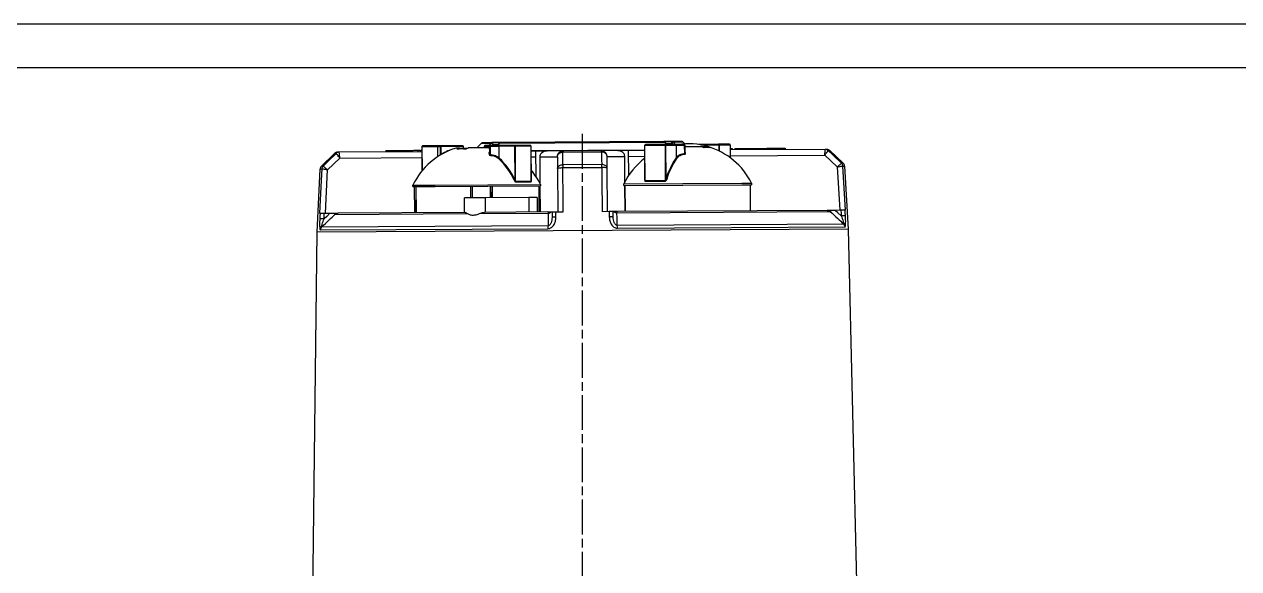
# Model space of a CAD drawing. Header units: millimetres. Extents: x 5231 to 7653, y 7068 to 7959.
# Drawn here: x 6658.8 to 7077.1, y 7772 to 7959.5 of the extents above; entities that cross this region are included whole.
import ezdxf

# ---------------------------------------------------------------- set-up
doc = ezdxf.new("R2010")
doc.units = ezdxf.units.MM
doc.linetypes.add('AM_ISO08W050', pattern=[18, 12, -1.5, 3, -1.5])
doc.linetypes.add('PHANTOM2', pattern=[31.75, 15.875, -3.175, 3.175, -3.175, 3.175, -3.175])
doc.layers.add('AM_7', color=4, linetype='AM_ISO08W050', lineweight=25)
doc.layers.add('SD', color=7, linetype='PHANTOM2', lineweight=13)

msp = doc.modelspace()

# ---------------------------------------------------------------- linework, layer by layer
at = {"color": 7, "linetype": 'Continuous', "lineweight": 25}
for p, q in [((6822.602, 7918.579), (6879.349, 7918.903)), ((6879.059, 7919.048), (6822.89, 7918.727)), ((6879.858, 7919.053), (6879.059, 7919.048)), ((6879.349, 7918.903), (6880.096, 7918.054)), ((6879.435, 7918.88), (6880.161, 7918.054)), ((6879.574, 7919.006), (6879.673, 7919.035)), ((6879.819, 7919.053), (6879.694, 7919.035)), ((6882.059, 7919.065), (6879.819, 7919.053)), ((6885.267, 7919.084), (6882.059, 7919.065)), ((6882.38, 7918.921), (6885.621, 7918.939)), ((6883.126, 7918.071), (6882.38, 7918.921)), ((6885.621, 7918.939), (6886.277, 7918.291)), ((6761.145, 7910.639), (6765.676, 7914.989)), ((6765.676, 7914.989), (6766.254, 7914.992)), ((6766.254, 7914.992), (6766.257, 7914.99)), ((6767.277, 7915.41), (6766.706, 7915.407)), ((6795.831, 7915.573), (6767.277, 7915.41)), ((6767.28, 7915.403), (6767.277, 7915.41)), ((6783.299, 7916.001), (6785.916, 7916.016)), ((6783.299, 7916.001), (6783.302, 7915.501)), ((6785.278, 7916.013), (6785.281, 7915.513)), ((6794.405, 7916.065), (6795.171, 7916.069)), ((6794.405, 7916.065), (6794.408, 7915.565)), ((6795.171, 7916.069), (6795.174, 7915.569)), ((6795.346, 7916.07), (6795.828, 7916.073)), ((6795.868, 7909.083), (6795.821, 7917.373)), ((6795.891, 7917.373), (6795.821, 7917.373)), ((6795.891, 7917.373), (6801.195, 7917.404)), ((6795.938, 7909.166), (6795.891, 7917.373)), ((6801.324, 7917.604), (6796.02, 7917.574)), ((6801.195, 7917.404), (6802.188, 7917.409)), ((6801.215, 7913.86), (6801.195, 7917.404)), ((6802.386, 7917.61), (6801.324, 7917.604)), ((6801.753, 7917.607), (6801.753, 7917.644)), ((6802.397, 7917.41), (6802.188, 7917.409)), ((6802.204, 7914.478), (6802.188, 7917.409)), ((6809.804, 7917.653), (6802.386, 7917.61)), ((6802.397, 7917.41), (6810.005, 7917.454)), ((6802.413, 7914.688), (6802.397, 7917.41)), ((6803.303, 7917.653), (6803.303, 7917.616)), ((6806.696, 7917.635), (6806.696, 7917.672)), ((6808.678, 7916.843), (6807.555, 7916.837)), ((6808.678, 7916.843), (6811.719, 7916.86)), ((6808.678, 7916.843), (6808.68, 7916.504)), ((6810.005, 7917.454), (6810.009, 7916.851)), ((6819.102, 7916.903), (6811.719, 7916.86)), ((6814.682, 7916.877), (6816.329, 7918.544)), ((6816.329, 7918.544), (6819.571, 7918.562)), ((6819.89, 7918.71), (6816.682, 7918.692)), ((6817.277, 7917.495), (6819.098, 7917.506)), ((6817.28, 7916.892), (6817.277, 7917.495)), ((6817.281, 7916.892), (6817.277, 7917.495)), ((6817.277, 7917.495), (6817.277, 7917.495)), ((6819.343, 7917.707), (6817.476, 7917.696)), ((6819.571, 7918.562), (6818.834, 7917.704)), ((6819.111, 7915.22), (6819.098, 7917.506)), ((6819.098, 7917.506), (6819.145, 7917.506)), ((6819.412, 7917.508), (6819.145, 7917.506)), ((6819.145, 7917.506), (6819.161, 7914.783)), ((6819.161, 7914.783), (6819.155, 7915.22)), ((6819.343, 7917.707), (6819.297, 7917.707)), ((6822.517, 7917.725), (6819.343, 7917.707)), ((6819.412, 7917.508), (6822.388, 7917.525)), ((6819.43, 7914.483), (6819.412, 7917.508)), ((6819.711, 7917.709), (6820.143, 7918.212)), ((6822.13, 7918.723), (6819.89, 7918.71)), ((6820.143, 7918.212), (6822.231, 7918.224)), ((6820.417, 7917.713), (6820.417, 7917.751)), ((6821.799, 7917.721), (6822.516, 7918.555)), ((6821.864, 7917.722), (6822.602, 7918.579)), ((6822.89, 7918.727), (6822.121, 7918.723)), ((6822.255, 7918.707), (6822.13, 7918.723)), ((6822.168, 7917.723), (6822.168, 7917.761)), ((6822.276, 7918.707), (6822.375, 7918.679)), ((6822.388, 7917.525), (6827.693, 7917.555)), ((6822.412, 7913.345), (6822.388, 7917.525)), ((6827.821, 7917.756), (6822.517, 7917.725)), ((6824.534, 7917.774), (6824.534, 7917.737)), ((6824.959, 7917.739), (6824.959, 7917.777)), ((6825.581, 7917.743), (6825.581, 7917.78)), ((6826.608, 7917.786), (6826.608, 7917.749)), ((6826.722, 7917.749), (6826.722, 7917.787)), ((6826.801, 7917.75), (6826.801, 7917.787)), ((6826.82, 7917.787), (6826.82, 7917.75)), ((6827.947, 7917.556), (6827.693, 7917.555)), ((6827.693, 7917.555), (6827.759, 7905.842)), ((6833.082, 7917.786), (6827.821, 7917.756)), ((6827.947, 7917.556), (6833.257, 7917.587)), ((6828.017, 7905.273), (6827.947, 7917.556)), ((6827.988, 7917.794), (6827.988, 7917.757)), ((6828.582, 7917.797), (6828.583, 7917.76)), ((6833.257, 7917.587), (6833.327, 7905.303)), ((6833.283, 7917.587), (6833.257, 7917.587)), ((6833.283, 7917.587), (6833.353, 7905.402)), ((6872.549, 7916.157), (6833.292, 7915.933)), ((6835.049, 7915.797), (6833.293, 7915.787)), ((6838.95, 7915.819), (6835.049, 7915.797)), ((6835.099, 7906.951), (6835.049, 7915.797)), ((6844.431, 7915.85), (6838.95, 7915.819)), ((6844.431, 7915.85), (6844.323, 7915.847)), ((6844.325, 7915.437), (6844.353, 7915.438)), ((6844.353, 7915.438), (6857.635, 7915.514)), ((6857.552, 7915.925), (6844.431, 7915.85)), ((6863.033, 7915.957), (6857.552, 7915.925)), ((6857.66, 7915.923), (6857.552, 7915.925)), ((6857.635, 7915.514), (6857.662, 7915.513)), ((6866.934, 7915.979), (6863.033, 7915.957)), ((6872.549, 7916.011), (6866.934, 7915.979)), ((6866.983, 7907.368), (6866.934, 7915.979)), ((6872.608, 7905.756), (6872.539, 7917.811)), ((6872.603, 7917.811), (6872.539, 7917.811)), ((6872.603, 7917.811), (6879.536, 7917.851)), ((6872.673, 7905.528), (6872.603, 7917.811)), ((6879.607, 7918.051), (6872.738, 7918.012)), ((6879.778, 7917.852), (6879.536, 7917.851)), ((6879.536, 7917.851), (6879.607, 7905.567)), ((6883.304, 7918.072), (6879.607, 7918.051)), ((6879.724, 7918.552), (6881.811, 7918.564)), ((6879.778, 7917.852), (6883.474, 7917.873)), ((6879.845, 7906.14), (6879.778, 7917.852)), ((6881.811, 7918.564), (6882.249, 7918.066)), ((6886.159, 7918.089), (6883.304, 7918.072)), ((6883.474, 7917.873), (6886.151, 7917.889)), ((6883.498, 7913.693), (6883.474, 7917.873)), ((6886.36, 7917.89), (6886.151, 7917.889)), ((6886.151, 7917.889), (6886.168, 7914.864)), ((6886.36, 7917.89), (6886.376, 7915.122)), ((6894.258, 7917.335), (6886.363, 7917.29)), ((6891.887, 7917.318), (6886.363, 7917.287)), ((6897.975, 7918.156), (6890.539, 7918.114)), ((6891.779, 7917.921), (6898.027, 7917.956)), ((6894.258, 7917.332), (6894.007, 7917.33)), ((6894.009, 7917.009), (6894.007, 7917.33)), ((6894.258, 7917.335), (6894.258, 7917.332)), ((6898.073, 7918.157), (6897.975, 7918.156)), ((6898.176, 7917.957), (6898.027, 7917.956)), ((6898.027, 7917.956), (6898.039, 7915.879)), ((6901.769, 7918.178), (6898.073, 7918.157)), ((6898.176, 7917.957), (6898.244, 7917.958)), ((6898.176, 7917.957), (6898.189, 7915.806)), ((6898.244, 7917.958), (6901.94, 7917.979)), ((6898.256, 7915.773), (6898.244, 7917.958)), ((6901.94, 7917.979), (6901.966, 7913.508)), ((6901.971, 7917.979), (6901.94, 7917.979)), ((6901.971, 7917.979), (6901.996, 7913.485)), ((6934.706, 7916.366), (6901.981, 7916.179)), ((6902.596, 7916.683), (6902.599, 7916.183)), ((6903.556, 7916.688), (6906.89, 7916.707)), ((6903.556, 7916.688), (6903.559, 7916.188)), ((6906.89, 7916.707), (6909.522, 7916.722)), ((6906.89, 7916.707), (6906.893, 7916.207)), ((6909.522, 7916.722), (6914.605, 7916.751)), ((6909.522, 7916.722), (6909.525, 7916.222)), ((6914.605, 7916.751), (6915.578, 7916.757)), ((6914.605, 7916.751), (6914.608, 7916.251)), ((6915.578, 7916.757), (6916.189, 7916.76)), ((6915.578, 7916.757), (6915.581, 7916.257)), ((6916.189, 7916.76), (6916.192, 7916.26)), ((6917.802, 7916.769), (6920.867, 7916.787)), ((6917.802, 7916.769), (6917.804, 7916.269)), ((6920.867, 7916.787), (6920.87, 7916.287)), ((6934.706, 7916.366), (6934.703, 7916.359)), ((6935.277, 7916.369), (6934.706, 7916.366)), ((6935.731, 7915.958), (6935.734, 7915.96)), ((6935.734, 7915.96), (6936.312, 7915.963)), ((6936.312, 7915.963), (6940.893, 7911.665)), ((6761.696, 7910.642), (6761.145, 7910.639)), ((6761.701, 7910.638), (6761.696, 7910.642)), ((6763.218, 7909.337), (6767.489, 7913.411)), ((6767.489, 7913.411), (6795.842, 7913.573)), ((6833.305, 7913.787), (6835.06, 7913.797)), ((6836.375, 7913.804), (6842.442, 7913.839)), ((6836.375, 7913.804), (6836.427, 7904.7)), ((6842.442, 7913.839), (6842.465, 7909.79)), ((6844.356, 7911.114), (6844.309, 7911.112)), ((6857.682, 7911.19), (6844.356, 7911.114)), ((6857.728, 7911.189), (6857.682, 7911.19)), ((6859.564, 7913.937), (6865.631, 7913.971)), ((6859.587, 7909.888), (6859.564, 7913.937)), ((6865.682, 7905.166), (6865.631, 7913.971)), ((6866.946, 7913.979), (6872.561, 7914.011)), ((6901.992, 7914.179), (6934.517, 7914.365)), ((6934.517, 7914.365), (6938.835, 7910.34)), ((6940.341, 7911.662), (6940.336, 7911.658)), ((6940.893, 7911.665), (6940.341, 7911.662)), ((6940.807, 7910.655), (6940.809, 7910.655)), ((6941.699, 7895.405), (6940.807, 7910.655)), ((6940.809, 7910.655), (6941.364, 7910.658)), ((6941.364, 7910.658), (6942.627, 7888.937)), ((6759.67, 7887.892), (6760.685, 7909.627)), ((6760.685, 7909.627), (6761.239, 7909.63)), ((6761.239, 7909.63), (6761.241, 7909.629)), ((6762.515, 7894.382), (6763.218, 7909.337)), ((6842.465, 7909.79), (6842.551, 7894.839)), ((6844.315, 7910.104), (6844.327, 7910.104)), ((6844.327, 7910.104), (6857.722, 7910.181)), ((6857.722, 7910.181), (6857.734, 7910.181)), ((6859.672, 7894.937), (6859.587, 7909.888)), ((6938.835, 7910.34), (6939.708, 7895.394)), ((6792.628, 7904.054), (6800.34, 7904.098)), ((6792.631, 7903.554), (6792.628, 7904.054)), ((6792.631, 7903.554), (6800.343, 7903.598)), ((6793.284, 7894.558), (6793.233, 7903.558)), ((6793.824, 7894.561), (6793.772, 7903.561)), ((6793.865, 7894.561), (6793.813, 7903.561)), ((6793.881, 7894.561), (6793.83, 7903.561)), ((6800.34, 7904.098), (6836.627, 7904.306)), ((6800.343, 7903.598), (6836.63, 7903.806)), ((6812.515, 7903.668), (6812.538, 7899.668)), ((6813.064, 7903.671), (6813.087, 7899.671)), ((6819.272, 7903.707), (6819.295, 7899.707)), ((6819.443, 7903.707), (6819.465, 7899.708)), ((6820.09, 7899.711), (6820.067, 7903.711)), ((6833.327, 7905.303), (6828.017, 7905.273)), ((6828.033, 7905.177), (6833.349, 7905.208)), ((6836.026, 7903.802), (6836.077, 7894.802)), ((6836.028, 7903.802), (6836.08, 7894.802)), ((6836.432, 7903.805), (6836.483, 7894.805)), ((6836.627, 7904.306), (6836.63, 7903.806)), ((6865.331, 7904.47), (6905.988, 7904.702)), ((6865.334, 7903.97), (6865.331, 7904.47)), ((6865.334, 7903.97), (6905.99, 7904.202)), ((6865.74, 7894.972), (6865.688, 7903.972)), ((6865.885, 7894.973), (6865.834, 7903.972)), ((6872.588, 7905.998), (6872.607, 7906.002)), ((6872.657, 7905.432), (6879.598, 7905.472)), ((6879.607, 7905.567), (6872.673, 7905.528)), ((6905.988, 7904.702), (6909.33, 7904.721)), ((6905.99, 7904.202), (6909.333, 7904.221)), ((6908.833, 7904.218), (6908.885, 7895.218)), ((6909.33, 7904.721), (6909.333, 7904.221)), ((6817.553, 7899.697), (6810.45, 7899.656)), ((6810.478, 7894.656), (6810.45, 7899.656)), ((6832.541, 7899.782), (6817.553, 7899.697)), ((6817.553, 7899.697), (6817.582, 7894.697)), ((6835.438, 7899.799), (6832.541, 7899.782)), ((6832.541, 7899.782), (6832.57, 7894.782)), ((6835.438, 7899.799), (6835.466, 7894.799)), ((6760.524, 7894.371), (6760.662, 7894.372)), ((6762.151, 7894.38), (6764.095, 7894.391)), ((6765.808, 7893.989), (6811.487, 7894.25)), ((6810.684, 7894.657), (6766.877, 7894.407)), ((6815.607, 7894.274), (6839.267, 7894.409)), ((6839.138, 7894.82), (6817.347, 7894.695)), ((6840.612, 7894.828), (6840.59, 7892.977)), ((6841.96, 7894.836), (6844.404, 7894.85)), ((6860.263, 7894.94), (6857.819, 7894.926)), ((6861.654, 7893.097), (6861.611, 7894.948)), ((6862.961, 7894.544), (6936.419, 7894.963)), ((6935.346, 7895.369), (6863.085, 7894.957)), ((6940.072, 7895.396), (6938.128, 7895.385)), ((6941.561, 7895.405), (6941.699, 7895.405)), ((6839.21, 7890.084), (6761.233, 7889.639)), ((6941.044, 7890.666), (6863.067, 7890.221)), ((6863.134, 7889.211), (6941.51, 7889.659)), ((6758.149, 7758.355), (6759.67, 7887.892)), ((6942.627, 7888.937), (6759.67, 7887.892)), ((6760.779, 7888.627), (6839.155, 7889.075)), ((6942.627, 7888.937), (6945.627, 7759.426))]:
    msp.add_line(p, q, dxfattribs=at)
at = {"color": 7, "linetype": 'Continuous', "lineweight": 25, "flags": 128}
for points in [[(6881.811, 7918.564), (6881.816, 7918.661), (6881.829, 7918.755), (6881.852, 7918.842), (6881.883, 7918.918), (6881.92, 7918.98), (6881.963, 7919.027), (6882.01, 7919.055), (6882.059, 7919.065)], [(6766.257, 7914.99), (6763.363, 7912.232), (6761.696, 7910.642)], [(6795.891, 7917.373), (6795.893, 7917.412), (6795.9, 7917.45), (6795.912, 7917.484), (6795.928, 7917.515), (6795.948, 7917.54), (6795.97, 7917.558), (6795.994, 7917.57), (6796.02, 7917.574)], [(6801.195, 7917.404), (6801.197, 7917.443), (6801.205, 7917.48), (6801.216, 7917.515), (6801.232, 7917.545), (6801.252, 7917.57), (6801.274, 7917.589), (6801.299, 7917.6), (6801.324, 7917.604)], [(6802.413, 7914.688), (6802.434, 7914.651), (6802.451, 7914.622)], [(6819.412, 7917.508), (6819.411, 7917.547), (6819.407, 7917.584), (6819.4, 7917.619), (6819.392, 7917.649), (6819.381, 7917.674), (6819.369, 7917.692), (6819.356, 7917.703), (6819.343, 7917.707)], [(6819.89, 7918.71), (6819.939, 7918.701), (6819.986, 7918.673), (6820.03, 7918.627), (6820.068, 7918.565), (6820.099, 7918.489), (6820.123, 7918.403), (6820.138, 7918.309), (6820.143, 7918.212)], [(6822.517, 7917.725), (6822.492, 7917.721), (6822.467, 7917.71), (6822.445, 7917.691), (6822.426, 7917.666), (6822.41, 7917.636), (6822.398, 7917.601), (6822.391, 7917.564), (6822.388, 7917.525)], [(6827.821, 7917.756), (6827.796, 7917.752), (6827.772, 7917.74), (6827.749, 7917.721), (6827.73, 7917.696), (6827.714, 7917.666), (6827.702, 7917.631), (6827.695, 7917.594), (6827.693, 7917.555)], [(6827.821, 7917.756), (6827.846, 7917.752), (6827.869, 7917.741), (6827.891, 7917.722), (6827.91, 7917.697), (6827.925, 7917.667), (6827.937, 7917.633), (6827.944, 7917.595), (6827.947, 7917.556)], [(6844.356, 7911.114), (6844.337, 7913.863), (6844.325, 7915.437)], [(6857.662, 7915.513), (6857.674, 7912.765), (6857.682, 7911.19)], [(6879.536, 7917.851), (6879.538, 7917.89), (6879.541, 7917.927), (6879.548, 7917.962), (6879.557, 7917.992), (6879.567, 7918.017), (6879.58, 7918.036), (6879.593, 7918.047), (6879.607, 7918.051)], [(6940.341, 7911.662), (6937.415, 7914.389), (6935.731, 7915.958)], [(6761.241, 7909.629), (6761.054, 7905.634), (6760.524, 7894.371)], [(6844.404, 7894.85), (6844.38, 7898.844), (6844.315, 7910.104)], [(6857.734, 7910.181), (6857.756, 7906.187), (6857.819, 7894.926)], [(6760.662, 7894.372), (6760.615, 7893.327), (6760.578, 7892.506)], [(6764.095, 7894.391), (6762.958, 7893.311), (6762.065, 7892.462)], [(6762.065, 7892.462), (6762.113, 7893.536), (6762.151, 7894.38)], [(6839.267, 7894.409), (6839.235, 7891.987), (6839.21, 7890.084)], [(6841.939, 7893.037), (6841.951, 7894.044), (6841.96, 7894.836)], [(6860.263, 7894.94), (6860.286, 7893.933), (6860.305, 7893.142)], [(6863.067, 7890.221), (6863.007, 7892.642), (6862.961, 7894.544)], [(6940.18, 7893.479), (6939.031, 7894.546), (6938.128, 7895.385)], [(6940.072, 7895.396), (6940.133, 7894.323), (6940.18, 7893.479)], [(6941.666, 7893.54), (6941.608, 7894.584), (6941.561, 7895.405)]]:
    msp.add_lwpolyline(points, dxfattribs=at)
at = {"color": 7, "linetype": 'Continuous', "lineweight": 25}
for centre, radius, start, end in [((6879.061, 7918.548), 0.5, 41.32952, 90.32718), ((6879.052, 7918.671), 0.377, 37.98999, 89.00587), ((6879.37, 7918.81), 0.0957, 47.23861, 102.79805), ((6882.549, 7918.021), 0.916, 100.6212, 143.61032), ((6882.057, 7918.632), 0.433, 41.77202, 89.76491), ((6885.27, 7918.584), 0.5, 45.32718, 90.32718), ((6766.715, 7913.907), 1.5, 90.32718, 133.82718), ((6767.286, 7913.925), 1.485, 90.35808, 134.06477), ((6767.292, 7913.898), 1.505, 90.47832, 133.48019), ((6814.689, 7893.398), 24.5, 106.92873, 154.21827), ((6796.021, 7917.374), 0.2, 90.32718, 180.32718), ((6802.388, 7917.41), 0.2, 90.32718, 180.32718), ((6801.37, 7917.454), 1.029, 357.54788, 8.71853), ((6813.692, 7905.631), 12.282, 114.0945, 118.44774), ((6809.438, 7903.114), 13.411, 83.81586, 96.8385), ((6809.805, 7917.453), 0.2, 0.32718, 90.32718), ((6816.734, 7905.648), 12.282, 114.0945, 118.44774), ((6816.685, 7918.192), 0.5, 90.32718, 135.32718), ((6817.477, 7917.496), 0.2, 90.32718, 180.32718), ((6817.477, 7917.497), 0.2, 90.36165, 180.36161), ((6818.958, 7914.811), 0.205, 261.33833, 352.15461), ((6819.298, 7917.507), 0.2, 90.32718, 180.32718), ((6819.344, 7917.508), 0.199, 90.49521, 180.49423), ((6819.897, 7918.277), 0.433, 90.88945, 138.88234), ((6819.412, 7917.66), 0.916, 37.04404, 80.03316), ((6822.893, 7918.227), 0.5, 90.32718, 139.32484), ((6822.581, 7918.486), 0.0956, 77.85115, 133.45609), ((6822.901, 7918.351), 0.377, 91.64849, 142.66437), ((6833.083, 7917.586), 0.2, 0.32718, 90.32718), ((6833.069, 7917.598), 0.188, 356.62792, 86.0743), ((6847.064, 7915.658), 2.747, 176.05048, 184.60388), ((6845.186, 7915.494), 0.835, 154.72579, 183.84799), ((6856.802, 7915.56), 0.835, 356.80637, 25.92857), ((6854.921, 7915.703), 2.747, 356.05048, 4.60388), ((6872.739, 7917.812), 0.2, 90.32718, 180.32718), ((6872.778, 7917.839), 0.178, 103.10749, 188.99798), ((6879.592, 7917.865), 0.187, 356.01408, 85.23938), ((6883.288, 7917.886), 0.187, 356.01408, 85.23938), ((6887.392, 7893.817), 24.5, 73.72563, 98.03372), ((6887.29, 7917.945), 1.14, 172.76126, 182.8361), ((6886.16, 7917.889), 0.2, 0.32718, 90.32718), ((6883.438, 7914.76), 2.732, 358.59899, 2.17538), ((6886.543, 7915.171), 0.178, 201.64007, 280.00071), ((6886.078, 7899.749), 18.504, 68.08227, 71.70273), ((6894.082, 7910.47), 6.539, 80.99966, 99.6547), ((6888.198, 7899.762), 18.504, 68.08227, 71.70273), ((6887.392, 7893.813), 24.5, 26.43609, 73.72563), ((6897.976, 7917.956), 0.2, 0.32718, 90.32718), ((6897.792, 7918.002), 0.24, 349.0772, 40.03751), ((6898.057, 7917.971), 0.187, 356.01408, 85.23938), ((6901.771, 7917.978), 0.2, 0.32718, 90.32718), ((6901.754, 7917.992), 0.187, 356.01408, 85.23938), ((6934.708, 7914.854), 1.505, 47.17417, 90.17604), ((6934.714, 7914.881), 1.485, 46.58958, 90.29628), ((6935.285, 7914.869), 1.5, 46.82718, 90.32718), ((6762.183, 7909.557), 1.5, 133.82718, 177.32718), ((6762.742, 7909.561), 1.504, 134.04495, 177.37708), ((6762.749, 7909.551), 1.51, 133.94093, 177.01878), ((6819.804, 7914.46), 0.375, 176.50967, 203.18439), ((6822.126, 7913.488), 0.32, 287.18582, 333.3973), ((6806.637, 7896.464), 22.855, 23.94804, 47.01247), ((6806.702, 7896.49), 23.041, 23.94804, 47.01247), ((6859.054, 7910.692), 14.751, 178.36918, 182.28518), ((6858.787, 7910.198), 14.46, 176.36806, 180.3714), ((6843.262, 7910.109), 14.46, 0.28296, 4.2863), ((6842.989, 7910.601), 14.751, 358.36918, 2.28518), ((6887.392, 7893.813), 24.5, 127.24374, 154.21827), ((6903.713, 7899.256), 24.841, 144.46457, 163.91103), ((6903.749, 7899.213), 24.64, 144.46457, 163.91103), ((6883.745, 7913.797), 0.268, 202.73345, 259.87754), ((6939.301, 7910.559), 1.51, 3.63557, 46.71343), ((6939.308, 7910.569), 1.504, 3.27728, 46.60941), ((6939.866, 7910.571), 1.5, 3.32718, 46.82718), ((6814.689, 7893.398), 24.5, 26.43609, 40.46036), ((6827.438, 7906.263), 0.529, 279.41232, 307.36652), ((6828.317, 7905.273), 0.3, 180.05321, 198.60563), ((6833.551, 7905.304), 0.224, 180.18134, 205.42154), ((6872.396, 7905.525), 0.277, 340.40507, 0.58723), ((6879.101, 7905.563), 0.505, 349.66395, 0.55881), ((6880.102, 7906.422), 0.382, 227.60455, 265.76367), ((6774.548, 7903.058), 12.595, 223.43604, 226.06002), ((6839.198, 7896.094), 1.687, 272.33447, 311.2903), ((6863.01, 7896.23), 1.687, 229.36406, 268.31989), ((6927.577, 7903.932), 12.595, 314.59434, 317.21831), ((6760.498, 7864.57), 27.936, 86.78569, 89.83688), ((6762.285, 7888.559), 1.508, 134.24497, 177.42242), ((6847.369, 7889.132), 8.214, 173.33852, 180.39767), ((6841.549, 7886.601), 6.447, 86.53889, 98.55807), ((6860.768, 7886.711), 6.447, 82.09629, 94.11547), ((6854.919, 7889.175), 8.214, 0.25669, 7.31584), ((6942.065, 7865.607), 27.936, 90.81748, 93.86866), ((6940.004, 7889.574), 1.508, 3.23194, 46.40939)]:
    msp.add_arc(centre, radius, start, end, dxfattribs=at)
for points, knots in [([(6879.379, 7918.761), (6879.402, 7918.802), (6879.45, 7918.889), (6879.553, 7918.976), (6879.678, 7919.039), (6879.767, 7919.047), (6879.819, 7919.053)], [0, 0, 0, 0, 0.2335598, 0.4987543, 0.7053199, 1, 1, 1, 1]), ([(6879.819, 7919.053), (6879.757, 7919.048), (6879.653, 7919.04), (6879.56, 7918.995), (6879.521, 7918.976)], [0, 0, 0, 0, 0.5915315, 1, 1, 1, 1]), ([(6879.819, 7919.053), (6879.772, 7919.05), (6879.673, 7919.044), (6879.581, 7919.006), (6879.534, 7918.987)], [0, 0, 0, 0, 0.48314, 1, 1, 1, 1]), ([(6767.489, 7913.411), (6767.487, 7913.414), (6767.336, 7913.607), (6767.034, 7913.995), (6766.646, 7914.492), (6766.373, 7914.841), (6766.275, 7914.967), (6766.259, 7914.987), (6766.257, 7914.99)], [0, 0, 0, 0, 0.003259, 0.2475358, 0.4923987, 0.7330982, 0.9608921, 1, 1, 1, 1]), ([(6767.489, 7913.411), (6767.489, 7913.414), (6767.463, 7913.658), (6767.412, 7914.148), (6767.346, 7914.775), (6767.3, 7915.215), (6767.283, 7915.373), (6767.28, 7915.4), (6767.28, 7915.403)], [0, 0, 0, 0, 0.003259, 0.2475358, 0.4923987, 0.7330982, 0.9608921, 1, 1, 1, 1]), ([(6785.278, 7916.013), (6786.986, 7916.022), (6789.141, 7916.035), (6791.737, 7916.049), (6793.077, 7916.057), (6793.962, 7916.062), (6794.405, 7916.065)], [0, 0, 0, 0, 0.5600481, 0.7067506, 0.8534517, 1, 1, 1, 1]), ([(6802.338, 7917.61), (6802.282, 7917.61), (6802.179, 7917.609), (6802.004, 7917.608), (6801.917, 7917.608), (6801.874, 7917.607)], [0, 0, 0, 0, 0.3828434, 0.6918947, 1, 1, 1, 1]), ([(6805.517, 7916.106), (6805.435, 7916.084), (6804.621, 7915.858), (6803.521, 7915.318), (6802.587, 7914.787), (6802.413, 7914.688)], [0, 0, 0, 0, 0.083845, 0.8293781, 1, 1, 1, 1]), ([(6819.109, 7915.726), (6819.034, 7915.64), (6818.799, 7915.366), (6818.875, 7914.917), (6818.927, 7914.609)], [0, 0, 0, 0, 0.3145879, 1, 1, 1, 1]), ([(6819.43, 7914.483), (6819.412, 7914.485), (6819.372, 7914.491), (6819.304, 7914.531), (6819.237, 7914.595), (6819.181, 7914.685), (6819.168, 7914.749), (6819.161, 7914.783)], [0, 0, 0, 0, 0.1132161, 0.2576182, 0.4754186, 0.7185181, 1, 1, 1, 1]), ([(6822.416, 7918.661), (6822.368, 7918.68), (6822.275, 7918.716), (6822.177, 7918.721), (6822.13, 7918.723)], [0, 0, 0, 0, 0.51686, 1, 1, 1, 1]), ([(6822.13, 7918.723), (6822.182, 7918.719), (6822.271, 7918.711), (6822.397, 7918.649), (6822.501, 7918.564), (6822.55, 7918.477), (6822.573, 7918.437)], [0, 0, 0, 0, 0.2946467, 0.5012456, 0.7664226, 1, 1, 1, 1]), ([(6822.534, 7918.572), (6822.5, 7918.6), (6822.434, 7918.655), (6822.294, 7918.71), (6822.191, 7918.718), (6822.13, 7918.723)], [0, 0, 0, 0, 0.2975015, 0.5844033, 1, 1, 1, 1]), ([(6838.95, 7915.819), (6838.863, 7915.816), (6838.428, 7915.803), (6837.718, 7915.618), (6837.127, 7915.241), (6836.749, 7914.86), (6836.489, 7914.481), (6836.378, 7914.059), (6836.375, 7913.832), (6836.375, 7913.804)], [0, 0, 0, 0, 0.0721908, 0.3632164, 0.5989745, 0.6461523, 0.8108603, 0.976551, 1, 1, 1, 1]), ([(6842.442, 7913.839), (6842.442, 7913.842), (6842.442, 7913.995), (6842.483, 7914.37), (6842.709, 7914.919), (6843.138, 7915.408), (6843.69, 7915.75), (6844.111, 7915.814), (6844.323, 7915.847)], [0, 0, 0, 0, 0.0031973, 0.151991, 0.37218, 0.5820421, 0.7892833, 1, 1, 1, 1]), ([(6842.442, 7913.839), (6842.442, 7913.842), (6842.442, 7913.963), (6842.484, 7914.261), (6842.71, 7914.698), (6843.14, 7915.087), (6843.692, 7915.359), (6844.113, 7915.411), (6844.325, 7915.437)], [0, 0, 0, 0, 0.00319735, 0.15199097, 0.37217998, 0.58204207, 0.78928329, 1, 1, 1, 1]), ([(6859.564, 7913.937), (6859.564, 7913.94), (6859.563, 7914.093), (6859.516, 7914.467), (6859.285, 7915.014), (6858.85, 7915.498), (6858.294, 7915.833), (6857.873, 7915.893), (6857.66, 7915.923)], [0, 0, 0, 0, 0.0031973, 0.151991, 0.37218, 0.5820421, 0.7892833, 1, 1, 1, 1]), ([(6859.564, 7913.937), (6859.564, 7913.939), (6859.563, 7914.061), (6859.517, 7914.358), (6859.286, 7914.793), (6858.852, 7915.177), (6858.296, 7915.442), (6857.875, 7915.49), (6857.662, 7915.513)], [0, 0, 0, 0, 0.00319735, 0.15199097, 0.37217998, 0.58204207, 0.78928329, 1, 1, 1, 1]), ([(6865.631, 7913.971), (6865.63, 7914.007), (6865.625, 7914.214), (6865.526, 7914.592), (6865.201, 7915.108), (6864.61, 7915.599), (6864.016, 7915.827), (6863.466, 7915.938), (6863.227, 7915.948), (6863.033, 7915.957)], [0, 0, 0, 0, 0.0294838, 0.1725656, 0.3188551, 0.5314736, 0.801826, 0.8385045, 1, 1, 1, 1]), ([(6886.168, 7914.864), (6886.095, 7914.861), (6885.69, 7914.842), (6884.968, 7914.692), (6884.086, 7914.293), (6883.707, 7913.906), (6883.498, 7913.693)], [0, 0, 0, 0, 0.0646751, 0.35722896, 0.6459454, 1, 1, 1, 1]), ([(6883.698, 7913.533), (6883.891, 7913.744), (6884.239, 7914.126), (6885.055, 7914.522), (6885.726, 7914.672), (6886.102, 7914.69), (6886.169, 7914.693)], [0, 0, 0, 0, 0.3569261, 0.6455881, 0.9359573, 1, 1, 1, 1]), ([(6886.375, 7915.121), (6886.375, 7915.119), (6886.378, 7915.089), (6886.365, 7915.034), (6886.333, 7914.965), (6886.287, 7914.912), (6886.246, 7914.885), (6886.207, 7914.869), (6886.186, 7914.866), (6886.168, 7914.864)], [0, 0, 0, 0, 0.0213566, 0.28349, 0.5078854, 0.6926972, 0.8520725, 0.8758684, 1, 1, 1, 1]), ([(6886.169, 7914.693), (6886.21, 7914.697), (6886.291, 7914.704), (6886.401, 7914.74), (6886.494, 7914.792), (6886.562, 7914.862), (6886.589, 7914.933), (6886.578, 7914.978), (6886.574, 7914.995)], [0, 0, 0, 0, 0.1540842, 0.3077863, 0.4712038, 0.6571656, 0.8674974, 1, 1, 1, 1]), ([(6886.574, 7914.995), (6886.546, 7915.099), (6886.508, 7915.236), (6886.401, 7915.337), (6886.374, 7915.362)], [0, 0, 0, 0, 0.7509402, 1, 1, 1, 1]), ([(6886.376, 7915.122), (6886.376, 7915.121), (6886.375, 7915.117), (6886.377, 7915.111), (6886.38, 7915.105)], [0, 0, 0, 0, 0.0092669, 1, 1, 1, 1]), ([(6901.978, 7916.679), (6902.163, 7916.68), (6902.574, 7916.682), (6902.588, 7916.682), (6902.596, 7916.683)], [0, 0, 0, 0, 0.4500841, 1, 1, 1, 1]), ([(6916.189, 7916.76), (6916.365, 7916.761), (6916.585, 7916.762), (6917.01, 7916.765), (6917.37, 7916.767), (6917.661, 7916.769), (6917.857, 7916.77)], [0, 0, 0, 0, 0.5004629, 0.6280323, 0.7495371, 1, 1, 1, 1]), ([(6934.517, 7914.365), (6934.517, 7914.368), (6934.53, 7914.5), (6934.563, 7914.856), (6934.613, 7915.393), (6934.66, 7915.894), (6934.693, 7916.248), (6934.7, 7916.322), (6934.703, 7916.359)], [0, 0, 0, 0, 0.0032553, 0.1340038, 0.359171, 0.5735792, 0.7849237, 1, 1, 1, 1]), ([(6934.517, 7914.365), (6934.519, 7914.367), (6934.599, 7914.473), (6934.816, 7914.757), (6935.143, 7915.186), (6935.448, 7915.586), (6935.664, 7915.87), (6935.708, 7915.928), (6935.731, 7915.958)], [0, 0, 0, 0, 0.0032553, 0.1340038, 0.359171, 0.5735793, 0.7849237, 1, 1, 1, 1]), ([(6763.218, 7909.337), (6763.215, 7909.339), (6763.029, 7909.499), (6762.654, 7909.821), (6762.178, 7910.229), (6761.822, 7910.535), (6761.742, 7910.603), (6761.701, 7910.638)], [0, 0, 0, 0, 0.0033242, 0.2530387, 0.5034573, 0.7495242, 1, 1, 1, 1]), ([(6818.927, 7914.609), (6818.941, 7914.575), (6818.968, 7914.511), (6819.083, 7914.42), (6819.217, 7914.356), (6819.35, 7914.32), (6819.425, 7914.315), (6819.459, 7914.312)], [0, 0, 0, 0, 0.257956, 0.4849143, 0.7035846, 0.8642778, 1, 1, 1, 1]), ([(6822.412, 7913.345), (6822.128, 7913.555), (6821.612, 7913.937), (6820.619, 7914.325), (6819.883, 7914.466), (6819.499, 7914.48), (6819.43, 7914.483)], [0, 0, 0, 0, 0.3540546, 0.64277104, 0.9353249, 1, 1, 1, 1]), ([(6819.459, 7914.312), (6819.524, 7914.31), (6819.879, 7914.296), (6820.564, 7914.154), (6821.483, 7913.768), (6821.958, 7913.391), (6822.221, 7913.182)], [0, 0, 0, 0, 0.0640427, 0.3544119, 0.6430739, 1, 1, 1, 1]), ([(6842.465, 7909.79), (6842.465, 7909.792), (6842.465, 7909.882), (6842.502, 7910.119), (6842.711, 7910.476), (6843.131, 7910.805), (6843.678, 7911.038), (6844.098, 7911.087), (6844.309, 7911.112)], [0, 0, 0, 0, 0.003239, 0.1386685, 0.3626448, 0.5758514, 0.7860704, 1, 1, 1, 1]), ([(6859.587, 7909.888), (6859.587, 7909.89), (6859.586, 7909.98), (6859.547, 7910.217), (6859.333, 7910.571), (6858.909, 7910.895), (6858.36, 7911.122), (6857.94, 7911.166), (6857.728, 7911.189)], [0, 0, 0, 0, 0.00323902, 0.13866846, 0.36264485, 0.57585142, 0.78607035, 1, 1, 1, 1]), ([(6938.835, 7910.34), (6938.837, 7910.342), (6939.022, 7910.504), (6939.393, 7910.83), (6939.864, 7911.244), (6940.216, 7911.553), (6940.296, 7911.623), (6940.336, 7911.658)], [0, 0, 0, 0, 0.0033242, 0.2530387, 0.5034573, 0.7495242, 1, 1, 1, 1]), ([(6938.835, 7910.34), (6938.838, 7910.341), (6939.08, 7910.379), (6939.568, 7910.457), (6940.187, 7910.556), (6940.65, 7910.63), (6940.755, 7910.646), (6940.807, 7910.655)], [0, 0, 0, 0, 0.00332419, 0.25303868, 0.50345725, 0.74952421, 1, 1, 1, 1]), ([(6763.218, 7909.337), (6763.214, 7909.338), (6762.971, 7909.374), (6762.483, 7909.446), (6761.863, 7909.538), (6761.399, 7909.606), (6761.294, 7909.622), (6761.241, 7909.629)], [0, 0, 0, 0, 0.0033242, 0.2530387, 0.5034572, 0.7495242, 1, 1, 1, 1]), ([(6842.465, 7909.79), (6842.465, 7909.79), (6842.465, 7909.811), (6842.503, 7909.866), (6842.714, 7909.95), (6843.136, 7910.028), (6843.683, 7910.084), (6844.103, 7910.097), (6844.315, 7910.104)], [0, 0, 0, 0, 0.003239, 0.1386685, 0.3626448, 0.5758514, 0.7860703, 1, 1, 1, 1]), ([(6859.587, 7909.888), (6859.587, 7909.888), (6859.587, 7909.909), (6859.548, 7909.964), (6859.336, 7910.045), (6858.914, 7910.118), (6858.366, 7910.168), (6857.946, 7910.176), (6857.734, 7910.181)], [0, 0, 0, 0, 0.00323902, 0.13866847, 0.36264485, 0.57585141, 0.78607034, 1, 1, 1, 1]), ([(6827.525, 7905.741), (6827.584, 7905.626), (6827.673, 7905.452), (6827.831, 7905.276), (6827.932, 7905.204), (6827.991, 7905.18), (6828.023, 7905.178), (6828.033, 7905.177)], [0, 0, 0, 0, 0.4935098, 0.7465115, 0.851032, 0.9564885, 1, 1, 1, 1]), ([(6828.017, 7905.273), (6828.012, 7905.273), (6828.002, 7905.275), (6827.984, 7905.286), (6827.959, 7905.31), (6827.911, 7905.38), (6827.832, 7905.561), (6827.789, 7905.728), (6827.759, 7905.842)], [0, 0, 0, 0, 0.0275852, 0.0617297, 0.104186, 0.1954073, 0.4521438, 1, 1, 1, 1]), ([(6833.351, 7905.396), (6833.351, 7905.381), (6833.352, 7905.35), (6833.346, 7905.32), (6833.336, 7905.305), (6833.33, 7905.304), (6833.327, 7905.303)], [0, 0, 0, 0, 0.3619741, 0.742489, 0.848162, 1, 1, 1, 1]), ([(6833.349, 7905.208), (6833.359, 7905.21), (6833.382, 7905.215), (6833.401, 7905.262), (6833.401, 7905.365), (6833.371, 7905.467), (6833.352, 7905.533)], [0, 0, 0, 0, 0.1311596, 0.2931371, 0.5475981, 1, 1, 1, 1]), ([(6872.588, 7905.998), (6872.559, 7905.883), (6872.516, 7905.708), (6872.538, 7905.531), (6872.581, 7905.459), (6872.62, 7905.435), (6872.649, 7905.433), (6872.657, 7905.432)], [0, 0, 0, 0, 0.4935098, 0.7465115, 0.851032, 0.9564885, 1, 1, 1, 1]), ([(6872.673, 7905.528), (6872.669, 7905.528), (6872.659, 7905.53), (6872.646, 7905.541), (6872.631, 7905.565), (6872.611, 7905.635), (6872.61, 7905.705), (6872.608, 7905.756)], [0, 0, 0, 0, 0.0615117, 0.1376502, 0.2323229, 0.4357358, 1, 1, 1, 1]), ([(6879.598, 7905.472), (6879.621, 7905.474), (6879.67, 7905.48), (6879.758, 7905.526), (6879.874, 7905.633), (6879.992, 7905.813), (6880.046, 7905.963), (6880.074, 7906.041)], [0, 0, 0, 0, 0.0853698, 0.1907986, 0.3564235, 0.6664713, 1, 1, 1, 1]), ([(6879.845, 7906.14), (6879.831, 7906.062), (6879.805, 7905.915), (6879.748, 7905.738), (6879.691, 7905.627), (6879.651, 7905.584), (6879.625, 7905.57), (6879.613, 7905.568), (6879.607, 7905.567)], [0, 0, 0, 0, 0.37338007, 0.70421568, 0.86098709, 0.94389358, 0.96691758, 1, 1, 1, 1]), ([(6760.524, 7894.371), (6760.531, 7894.371), (6760.542, 7894.371), (6760.589, 7894.371), (6760.606, 7894.371)], [0, 0, 0, 0, 0.6448571, 1, 1, 1, 1]), ([(6760.662, 7894.372), (6760.698, 7894.372), (6760.744, 7894.372), (6760.932, 7894.373), (6761.189, 7894.375), (6761.64, 7894.377), (6761.98, 7894.379), (6762.151, 7894.38)], [0, 0, 0, 0, 0.2326691, 0.2977546, 0.5306269, 0.7634909, 1, 1, 1, 1]), ([(6761.233, 7889.639), (6762.087, 7890.451), (6763.612, 7891.902), (6765.137, 7893.351), (6765.808, 7893.989)], [0, 0, 0, 0, 0.55999991, 1, 1, 1, 1]), ([(6764.095, 7894.391), (6764.443, 7894.393), (6764.899, 7894.396), (6765.307, 7894.398), (6765.402, 7894.399)], [0, 0, 0, 0, 0.7661428, 1, 1, 1, 1]), ([(6765.402, 7894.399), (6765.598, 7894.4), (6765.965, 7894.402), (6766.44, 7894.405), (6766.73, 7894.406), (6766.875, 7894.407), (6766.877, 7894.407)], [0, 0, 0, 0, 0.35966206, 0.67688967, 0.9958401, 1, 1, 1, 1]), ([(6765.808, 7893.989), (6765.949, 7894.096), (6766.172, 7894.265), (6766.549, 7894.385), (6766.764, 7894.399), (6766.877, 7894.407)], [0, 0, 0, 0, 0.4463965, 0.7099365, 1, 1, 1, 1]), ([(6810.684, 7894.657), (6810.749, 7894.646), (6810.944, 7894.611), (6811.27, 7894.394), (6811.487, 7894.25)], [0, 0, 0, 0, 0.3321069, 1, 1, 1, 1]), ([(6811.487, 7894.25), (6811.763, 7894.103), (6812.322, 7893.805), (6813.491, 7893.72), (6814.635, 7893.906), (6815.32, 7894.165), (6815.607, 7894.274)], [0, 0, 0, 0, 0.2717075, 0.5504517, 0.811632, 1, 1, 1, 1]), ([(6815.607, 7894.274), (6816.053, 7894.441), (6816.636, 7894.659), (6817.212, 7894.688), (6817.347, 7894.695)], [0, 0, 0, 0, 0.7655213, 1, 1, 1, 1]), ([(6839.138, 7894.82), (6839.139, 7894.82), (6839.283, 7894.821), (6839.563, 7894.822), (6839.977, 7894.825), (6840.195, 7894.826), (6840.311, 7894.827)], [0, 0, 0, 0, 0.0041314, 0.3230609, 0.6401857, 1, 1, 1, 1]), ([(6839.138, 7894.82), (6839.152, 7894.813), (6839.18, 7894.8), (6839.226, 7894.682), (6839.251, 7894.515), (6839.267, 7894.409)], [0, 0, 0, 0, 0.2879517, 0.5508088, 1, 1, 1, 1]), ([(6840.311, 7894.827), (6840.409, 7894.827), (6840.583, 7894.828), (6840.603, 7894.828), (6840.612, 7894.828)], [0, 0, 0, 0, 0.561758, 1, 1, 1, 1]), ([(6840.612, 7894.828), (6840.628, 7894.828), (6840.661, 7894.829), (6840.92, 7894.83), (6841.301, 7894.832), (6841.675, 7894.834), (6841.901, 7894.836), (6841.96, 7894.836)], [0, 0, 0, 0, 0.2297532, 0.4595156, 0.6890466, 0.9182809, 1, 1, 1, 1]), ([(6861.611, 7894.948), (6861.595, 7894.948), (6861.562, 7894.948), (6861.303, 7894.946), (6860.922, 7894.944), (6860.548, 7894.942), (6860.322, 7894.941), (6860.263, 7894.94)], [0, 0, 0, 0, 0.22975322, 0.4595156, 0.6890466, 0.91828094, 1, 1, 1, 1]), ([(6861.912, 7894.95), (6861.814, 7894.949), (6861.64, 7894.948), (6861.62, 7894.948), (6861.611, 7894.948)], [0, 0, 0, 0, 0.561758, 1, 1, 1, 1]), ([(6863.085, 7894.957), (6863.083, 7894.957), (6862.94, 7894.956), (6862.66, 7894.954), (6862.246, 7894.952), (6862.027, 7894.951), (6861.912, 7894.95)], [0, 0, 0, 0, 0.004146, 0.3235798, 0.6412421, 1, 1, 1, 1]), ([(6862.961, 7894.544), (6862.975, 7894.65), (6862.998, 7894.818), (6863.043, 7894.936), (6863.071, 7894.949), (6863.085, 7894.957)], [0, 0, 0, 0, 0.4491912, 0.7120483, 1, 1, 1, 1]), ([(6936.821, 7895.378), (6936.625, 7895.377), (6936.257, 7895.374), (6935.782, 7895.372), (6935.493, 7895.37), (6935.348, 7895.369), (6935.346, 7895.369)], [0, 0, 0, 0, 0.3607889, 0.6774436, 0.9958558, 1, 1, 1, 1]), ([(6935.346, 7895.369), (6935.459, 7895.363), (6935.674, 7895.351), (6936.053, 7895.235), (6936.278, 7895.068), (6936.419, 7894.963)], [0, 0, 0, 0, 0.2900635, 0.5536035, 1, 1, 1, 1]), ([(6936.419, 7894.963), (6937.283, 7894.161), (6938.825, 7892.729), (6940.366, 7891.296), (6941.044, 7890.666)], [0, 0, 0, 0, 0.56, 1, 1, 1, 1]), ([(6938.128, 7895.385), (6937.779, 7895.383), (6937.324, 7895.381), (6936.916, 7895.378), (6936.821, 7895.378)], [0, 0, 0, 0, 0.7661428, 1, 1, 1, 1]), ([(6941.561, 7895.405), (6941.525, 7895.404), (6941.479, 7895.404), (6941.291, 7895.403), (6941.033, 7895.402), (6940.583, 7895.399), (6940.243, 7895.397), (6940.072, 7895.396)], [0, 0, 0, 0, 0.23266912, 0.29775465, 0.53062692, 0.76349093, 1, 1, 1, 1]), ([(6941.617, 7895.405), (6941.634, 7895.405), (6941.681, 7895.405), (6941.692, 7895.405), (6941.699, 7895.405)], [0, 0, 0, 0, 0.3551429, 1, 1, 1, 1]), ([(6760.578, 7892.506), (6760.561, 7892.051), (6760.528, 7891.177), (6760.533, 7890.144), (6760.567, 7889.443), (6760.616, 7889.007), (6760.684, 7888.688), (6760.748, 7888.647), (6760.779, 7888.627)], [0, 0, 0, 0, 0.2597265, 0.4990194, 0.6272189, 0.7512491, 0.8793284, 1, 1, 1, 1]), ([(6761.233, 7889.639), (6761.222, 7889.639), (6761.2, 7889.64), (6761.187, 7889.715), (6761.213, 7889.906), (6761.294, 7890.225), (6761.543, 7891.056), (6761.83, 7891.83), (6762.065, 7892.462)], [0, 0, 0, 0, 0.0476264, 0.0944048, 0.1941265, 0.3084995, 0.4353741, 1, 1, 1, 1]), ([(6839.155, 7889.075), (6839.368, 7889.096), (6839.809, 7889.142), (6840.398, 7889.472), (6840.907, 7889.92), (6841.416, 7890.638), (6841.844, 7891.689), (6841.906, 7892.576), (6841.939, 7893.037)], [0, 0, 0, 0, 0.1205854, 0.2488681, 0.3727834, 0.5012585, 0.7408348, 1, 1, 1, 1]), ([(6840.59, 7892.977), (6840.546, 7892.334), (6840.491, 7891.547), (6840.09, 7890.7), (6839.854, 7890.37), (6839.602, 7890.17), (6839.379, 7890.088), (6839.267, 7890.086), (6839.21, 7890.084)], [0, 0, 0, 0, 0.5629853, 0.6904187, 0.8057417, 0.9061003, 0.9528015, 1, 1, 1, 1]), ([(6860.305, 7893.142), (6860.342, 7892.68), (6860.414, 7891.792), (6860.86, 7890.744), (6861.37, 7890.033), (6861.875, 7889.586), (6862.469, 7889.268), (6862.915, 7889.23), (6863.134, 7889.211)], [0, 0, 0, 0, 0.2593388, 0.499082, 0.6285063, 0.7489, 0.8765068, 1, 1, 1, 1]), ([(6863.067, 7890.221), (6863.01, 7890.221), (6862.898, 7890.223), (6862.674, 7890.301), (6862.42, 7890.498), (6862.181, 7890.824), (6861.77, 7891.667), (6861.706, 7892.455), (6861.654, 7893.097)], [0, 0, 0, 0, 0.0472111, 0.0938671, 0.1940187, 0.3091691, 0.4366763, 1, 1, 1, 1]), ([(6940.18, 7893.479), (6940.422, 7892.85), (6940.718, 7892.08), (6940.976, 7891.253), (6941.06, 7890.934), (6941.089, 7890.742), (6941.077, 7890.667), (6941.055, 7890.666), (6941.044, 7890.666)], [0, 0, 0, 0, 0.5640254, 0.6909809, 0.80558, 0.9055196, 0.9523567, 1, 1, 1, 1]), ([(6941.51, 7889.659), (6941.54, 7889.679), (6941.604, 7889.721), (6941.669, 7890.042), (6941.713, 7890.479), (6941.738, 7891.18), (6941.732, 7892.213), (6941.689, 7893.086), (6941.666, 7893.54)], [0, 0, 0, 0, 0.1207874, 0.2490762, 0.3731401, 0.5013756, 0.7404722, 1, 1, 1, 1])]:
    msp.add_open_spline(points, degree=3, knots=knots, dxfattribs=at)
at = {"layer": 'AM_7'}
msp.add_line((6850.975, 7921.741), (6850.975, 7543.945), dxfattribs=at)
at = {"layer": 'SD', "linetype": 'ByBlock', "lineweight": 30}
for p, q in [((7652.524, 7959.468), (6392.524, 7959.468)), ((7637.524, 7944.468), (6467.524, 7944.468))]:
    msp.add_line(p, q, dxfattribs=at)

doc.saveas('drawing.dxf')
